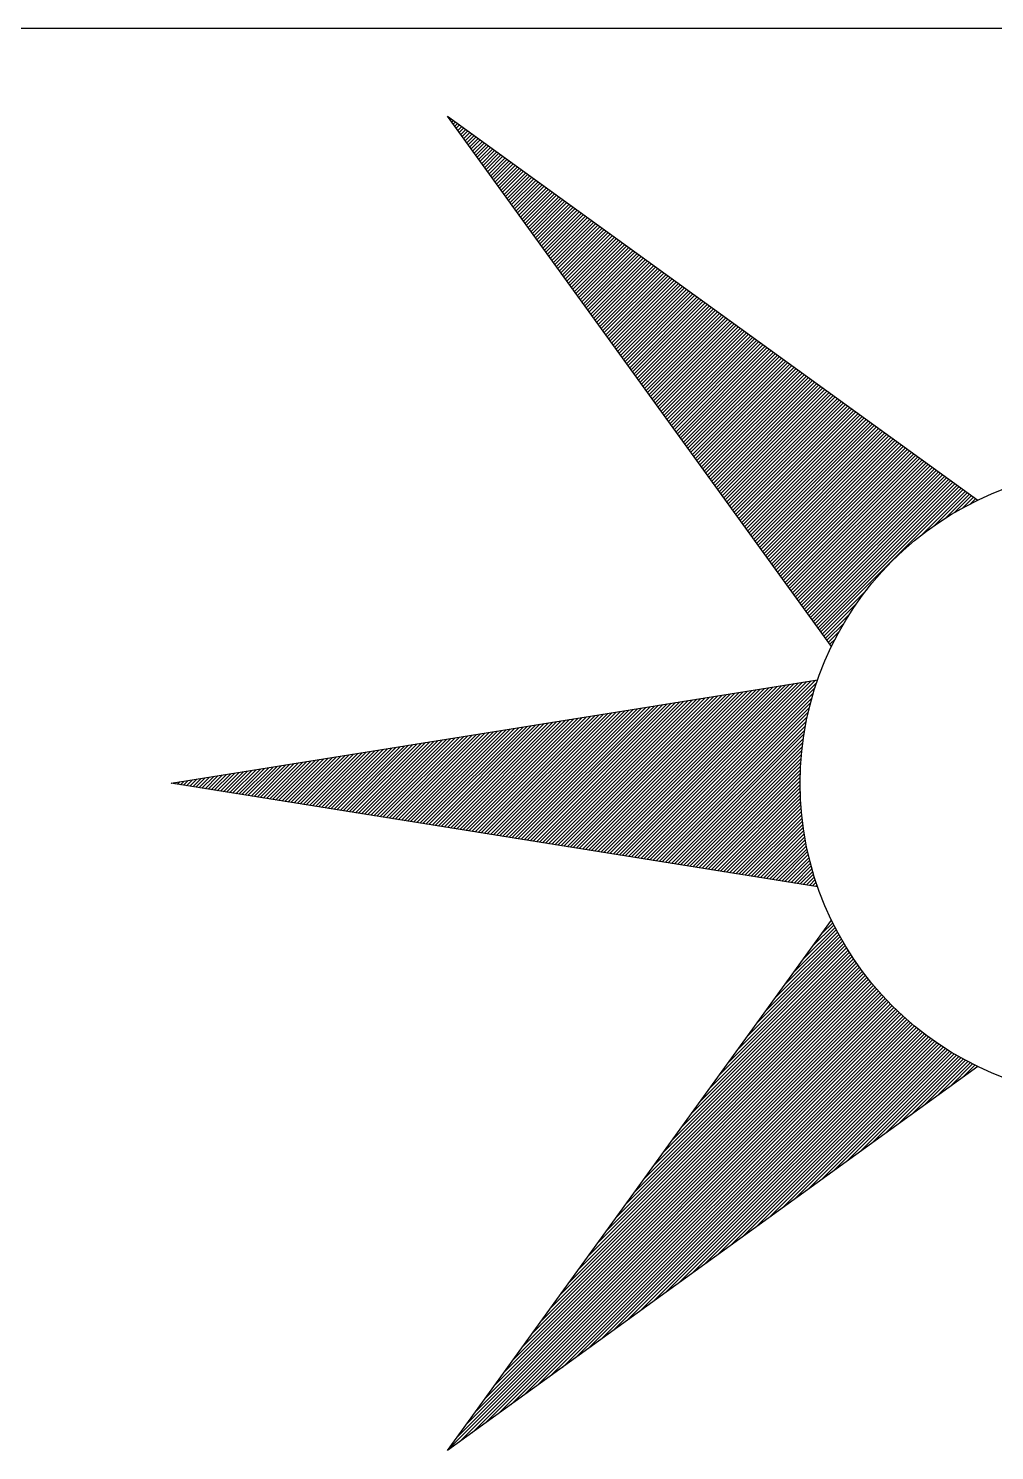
# Model space of a CAD drawing. Header units: feet. Extents: x 201443 to 201886, y 744072 to 744469.
# Drawn here: x 201845.85 to 201850.65, y 744377.94 to 744385 of the extents above; entities that cross this region are included whole.
import ezdxf

# ---------------------------------------------------------------- set-up
doc = ezdxf.new("R2010")
doc.units = ezdxf.units.FT
doc.header["$LTSCALE"] = 6.25
doc.header["$MEASUREMENT"] = 0
doc.layers.get('0').update_dxf_attribs({"linetype": 'CONTINUOUS'})
doc.layers.add('TR_GILAYON', color=7, linetype='CONTINUOUS')
doc.layers.add('TR_GILYON', color=7, linetype='CONTINUOUS')

msp = doc.modelspace()

# ---------------------------------------------------------------- linework, layer by layer
msp.add_lwpolyline([(201870, 744385), (201581.25, 744385)])
at = {"layer": 'TR_GILAYON', "color": 0}
for p, q in [((201847.9422, 744384.5553), (201847.9447, 744384.5578)), ((201847.9496, 744384.545), (201847.955, 744384.5504)), ((201847.957, 744384.5348), (201847.9652, 744384.543)), ((201847.9644, 744384.5245), (201847.9755, 744384.5356)), ((201847.9719, 744384.5143), (201847.9857, 744384.5281)), ((201847.9793, 744384.504), (201847.996, 744384.5207)), ((201847.9867, 744384.4937), (201848.0063, 744384.5133)), ((201847.9941, 744384.4835), (201848.0165, 744384.5059)), ((201848.0016, 744384.4732), (201848.0268, 744384.4984)), ((201848.009, 744384.463), (201848.037, 744384.491)), ((201848.0164, 744384.4527), (201848.0473, 744384.4836)), ((201848.0238, 744384.4425), (201848.0575, 744384.4762)), ((201848.0313, 744384.4322), (201848.0678, 744384.4687)), ((201848.0387, 744384.422), (201848.078, 744384.4613)), ((201848.0461, 744384.4117), (201848.0883, 744384.4539)), ((201848.0535, 744384.4015), (201848.0985, 744384.4465)), ((201848.061, 744384.3912), (201848.1088, 744384.439)), ((201848.0684, 744384.381), (201848.119, 744384.4316)), ((201848.0758, 744384.3707), (201848.1293, 744384.4242)), ((201848.0832, 744384.3605), (201848.1395, 744384.4168)), ((201848.0907, 744384.3502), (201848.1498, 744384.4093)), ((201848.0981, 744384.3399), (201848.1601, 744384.4019)), ((201848.1055, 744384.3297), (201848.1703, 744384.3945)), ((201848.1129, 744384.3194), (201848.1806, 744384.3871)), ((201848.1204, 744384.3092), (201848.1908, 744384.3796)), ((201848.1278, 744384.2989), (201848.2011, 744384.3722)), ((201848.1352, 744384.2887), (201848.2113, 744384.3648)), ((201848.1426, 744384.2784), (201848.2216, 744384.3574)), ((201848.1501, 744384.2682), (201848.2318, 744384.3499)), ((201848.1575, 744384.2579), (201848.2421, 744384.3425)), ((201848.1649, 744384.2477), (201848.2523, 744384.3351)), ((201848.1723, 744384.2374), (201848.2626, 744384.3277)), ((201848.1798, 744384.2272), (201848.2728, 744384.3202)), ((201848.1872, 744384.2169), (201848.2831, 744384.3128)), ((201848.1946, 744384.2067), (201848.2933, 744384.3054)), ((201848.202, 744384.1964), (201848.3036, 744384.298)), ((201848.2095, 744384.1862), (201848.3138, 744384.2905)), ((201848.2169, 744384.1759), (201848.3241, 744384.2831)), ((201848.2243, 744384.1656), (201848.3344, 744384.2757)), ((201848.2317, 744384.1554), (201848.3446, 744384.2683)), ((201848.2392, 744384.1451), (201848.3549, 744384.2608)), ((201848.2466, 744384.1349), (201848.3651, 744384.2534)), ((201848.254, 744384.1246), (201848.3754, 744384.246)), ((201848.2614, 744384.1144), (201848.3856, 744384.2386)), ((201848.2689, 744384.1041), (201848.3959, 744384.2311)), ((201848.2763, 744384.0939), (201848.4061, 744384.2237)), ((201848.2837, 744384.0836), (201848.4164, 744384.2163)), ((201848.2911, 744384.0734), (201848.4266, 744384.2089)), ((201848.2986, 744384.0631), (201848.4369, 744384.2014)), ((201848.306, 744384.0529), (201848.4471, 744384.194)), ((201848.3134, 744384.0426), (201848.4574, 744384.1866)), ((201848.3208, 744384.0324), (201848.4676, 744384.1792)), ((201848.3283, 744384.0221), (201848.4779, 744384.1717)), ((201848.3357, 744384.0119), (201848.4881, 744384.1643)), ((201848.3431, 744384.0016), (201848.4984, 744384.1569)), ((201848.3505, 744383.9913), (201848.5087, 744384.1495)), ((201848.358, 744383.9811), (201848.5189, 744384.142)), ((201848.3654, 744383.9708), (201848.5292, 744384.1346)), ((201848.3728, 744383.9606), (201848.5394, 744384.1272)), ((201848.3802, 744383.9503), (201848.5497, 744384.1198)), ((201848.3876, 744383.9401), (201848.5599, 744384.1124)), ((201848.3951, 744383.9298), (201848.5702, 744384.1049)), ((201848.4025, 744383.9196), (201848.5804, 744384.0975)), ((201848.4099, 744383.9093), (201848.5907, 744384.0901)), ((201848.4173, 744383.8991), (201848.6009, 744384.0827)), ((201848.4248, 744383.8888), (201848.6112, 744384.0752)), ((201848.4322, 744383.8786), (201848.6214, 744384.0678)), ((201848.4396, 744383.8683), (201848.6317, 744384.0604)), ((201848.447, 744383.8581), (201848.6419, 744384.053)), ((201848.4545, 744383.8478), (201848.6522, 744384.0455)), ((201848.4619, 744383.8375), (201848.6625, 744384.0381)), ((201848.4693, 744383.8273), (201848.6727, 744384.0307)), ((201848.4767, 744383.817), (201848.683, 744384.0233)), ((201848.4842, 744383.8068), (201848.6932, 744384.0158)), ((201848.4916, 744383.7965), (201848.7035, 744384.0084)), ((201848.499, 744383.7863), (201848.7137, 744384.001)), ((201848.5064, 744383.776), (201848.724, 744383.9936)), ((201848.5139, 744383.7658), (201848.7342, 744383.9861)), ((201848.5213, 744383.7555), (201848.7445, 744383.9787)), ((201848.5287, 744383.7453), (201848.7547, 744383.9713)), ((201848.5361, 744383.735), (201848.765, 744383.9639)), ((201848.5436, 744383.7248), (201848.7752, 744383.9564)), ((201848.551, 744383.7145), (201848.7855, 744383.949)), ((201848.5584, 744383.7043), (201848.7957, 744383.9416)), ((201848.5658, 744383.694), (201848.806, 744383.9342)), ((201848.5733, 744383.6838), (201848.8162, 744383.9267)), ((201848.5807, 744383.6735), (201848.8265, 744383.9193)), ((201848.5881, 744383.6632), (201848.8368, 744383.9119)), ((201848.5955, 744383.653), (201848.847, 744383.9045)), ((201848.603, 744383.6427), (201848.8573, 744383.897)), ((201848.6104, 744383.6325), (201848.8675, 744383.8896)), ((201848.6178, 744383.6222), (201848.8778, 744383.8822)), ((201848.6252, 744383.612), (201848.888, 744383.8748)), ((201848.6327, 744383.6017), (201848.8983, 744383.8673)), ((201848.6401, 744383.5915), (201848.9085, 744383.8599)), ((201848.6475, 744383.5812), (201848.9188, 744383.8525)), ((201848.6549, 744383.571), (201848.929, 744383.8451)), ((201848.6624, 744383.5607), (201848.9393, 744383.8376)), ((201848.6698, 744383.5505), (201848.9495, 744383.8302)), ((201848.6772, 744383.5402), (201848.9598, 744383.8228)), ((201848.6846, 744383.53), (201848.97, 744383.8154)), ((201848.6921, 744383.5197), (201848.9803, 744383.8079)), ((201848.6995, 744383.5095), (201848.9905, 744383.8005)), ((201848.7069, 744383.4992), (201849.0008, 744383.7931)), ((201848.7143, 744383.4889), (201849.0111, 744383.7857)), ((201848.7218, 744383.4787), (201849.0213, 744383.7782)), ((201848.7292, 744383.4684), (201849.0316, 744383.7708)), ((201848.7366, 744383.4582), (201849.0418, 744383.7634)), ((201848.744, 744383.4479), (201849.0521, 744383.756)), ((201848.7515, 744383.4377), (201849.0623, 744383.7485)), ((201848.7589, 744383.4274), (201849.0726, 744383.7411)), ((201848.7663, 744383.4172), (201849.0828, 744383.7337)), ((201848.7737, 744383.4069), (201849.0931, 744383.7263)), ((201848.7812, 744383.3967), (201849.1033, 744383.7188)), ((201848.7886, 744383.3864), (201849.1136, 744383.7114)), ((201848.796, 744383.3762), (201849.1238, 744383.704)), ((201848.8034, 744383.3659), (201849.1341, 744383.6966)), ((201848.8109, 744383.3557), (201849.1443, 744383.6891)), ((201848.8183, 744383.3454), (201849.1546, 744383.6817)), ((201848.8257, 744383.3351), (201849.1649, 744383.6743)), ((201848.8331, 744383.3249), (201849.1751, 744383.6669)), ((201848.8406, 744383.3146), (201849.1854, 744383.6594)), ((201848.848, 744383.3044), (201849.1956, 744383.652)), ((201848.8554, 744383.2941), (201849.2059, 744383.6446)), ((201848.8628, 744383.2839), (201849.2161, 744383.6372)), ((201848.8702, 744383.2736), (201849.2264, 744383.6298)), ((201848.8777, 744383.2634), (201849.2366, 744383.6223)), ((201848.8851, 744383.2531), (201849.2469, 744383.6149)), ((201848.8925, 744383.2429), (201849.2571, 744383.6075)), ((201848.8999, 744383.2326), (201849.2674, 744383.6001)), ((201848.9074, 744383.2224), (201849.2776, 744383.5926)), ((201848.9148, 744383.2121), (201849.2879, 744383.5852)), ((201848.9222, 744383.2019), (201849.2981, 744383.5778)), ((201848.9296, 744383.1916), (201849.3084, 744383.5704)), ((201848.9371, 744383.1814), (201849.3186, 744383.5629)), ((201848.9445, 744383.1711), (201849.3289, 744383.5555)), ((201848.9519, 744383.1608), (201849.3392, 744383.5481)), ((201848.9593, 744383.1506), (201849.3494, 744383.5407)), ((201848.9668, 744383.1403), (201849.3597, 744383.5332)), ((201848.9742, 744383.1301), (201849.3699, 744383.5258)), ((201848.9816, 744383.1198), (201849.3802, 744383.5184)), ((201848.989, 744383.1096), (201849.3904, 744383.511)), ((201848.9965, 744383.0993), (201849.4007, 744383.5035)), ((201849.0039, 744383.0891), (201849.4109, 744383.4961)), ((201849.0113, 744383.0788), (201849.4212, 744383.4887)), ((201849.0187, 744383.0686), (201849.4314, 744383.4813)), ((201849.0262, 744383.0583), (201849.4417, 744383.4738)), ((201849.0336, 744383.0481), (201849.4519, 744383.4664)), ((201849.041, 744383.0378), (201849.4622, 744383.459)), ((201849.0484, 744383.0276), (201849.4724, 744383.4516)), ((201849.0559, 744383.0173), (201849.4827, 744383.4441)), ((201849.0633, 744383.0071), (201849.4929, 744383.4367)), ((201849.0707, 744382.9968), (201849.5032, 744383.4293)), ((201849.0781, 744382.9865), (201849.5135, 744383.4219)), ((201849.0856, 744382.9763), (201849.5237, 744383.4144)), ((201849.093, 744382.966), (201849.534, 744383.407)), ((201849.1004, 744382.9558), (201849.5442, 744383.3996)), ((201849.1078, 744382.9455), (201849.5545, 744383.3922)), ((201849.1153, 744382.9353), (201849.5647, 744383.3847)), ((201849.1227, 744382.925), (201849.575, 744383.3773)), ((201849.1301, 744382.9148), (201849.5852, 744383.3699)), ((201849.1375, 744382.9045), (201849.5955, 744383.3625)), ((201849.145, 744382.8943), (201849.6057, 744383.355)), ((201849.1524, 744382.884), (201849.616, 744383.3476)), ((201849.1598, 744382.8738), (201849.6262, 744383.3402)), ((201849.1672, 744382.8635), (201849.6365, 744383.3328)), ((201849.1747, 744382.8533), (201849.6467, 744383.3253)), ((201849.1821, 744382.843), (201849.657, 744383.3179)), ((201849.1895, 744382.8328), (201849.6672, 744383.3105)), ((201849.1969, 744382.8225), (201849.6775, 744383.3031)), ((201849.2044, 744382.8122), (201849.6878, 744383.2956)), ((201849.2118, 744382.802), (201849.698, 744383.2882)), ((201849.2192, 744382.7917), (201849.7083, 744383.2808)), ((201849.2266, 744382.7815), (201849.7185, 744383.2734)), ((201849.2341, 744382.7712), (201849.7288, 744383.2659)), ((201849.2415, 744382.761), (201849.739, 744383.2585)), ((201849.2489, 744382.7507), (201849.7493, 744383.2511)), ((201849.2563, 744382.7405), (201849.7595, 744383.2437)), ((201849.2638, 744382.7302), (201849.7698, 744383.2362)), ((201849.2712, 744382.72), (201849.78, 744383.2288)), ((201849.2786, 744382.7097), (201849.7903, 744383.2214)), ((201849.286, 744382.6995), (201849.8005, 744383.214)), ((201849.2935, 744382.6892), (201849.8108, 744383.2065)), ((201849.3009, 744382.679), (201849.821, 744383.1991)), ((201849.3083, 744382.6687), (201849.8313, 744383.1917)), ((201849.3157, 744382.6584), (201849.8416, 744383.1843)), ((201849.3232, 744382.6482), (201849.8518, 744383.1768)), ((201849.3306, 744382.6379), (201849.8621, 744383.1694)), ((201849.338, 744382.6277), (201849.8723, 744383.162)), ((201849.3454, 744382.6174), (201849.8826, 744383.1546)), ((201849.3528, 744382.6072), (201849.8928, 744383.1472)), ((201849.3603, 744382.5969), (201849.9031, 744383.1397)), ((201849.3677, 744382.5867), (201849.9133, 744383.1323)), ((201849.3751, 744382.5764), (201849.9236, 744383.1249)), ((201849.3825, 744382.5662), (201849.9338, 744383.1175)), ((201849.39, 744382.5559), (201849.9441, 744383.11)), ((201849.3974, 744382.5457), (201849.9543, 744383.1026)), ((201849.4048, 744382.5354), (201849.9646, 744383.0952)), ((201849.4122, 744382.5252), (201849.9748, 744383.0878)), ((201849.4197, 744382.5149), (201849.9851, 744383.0803)), ((201849.4271, 744382.5047), (201849.9953, 744383.0729)), ((201849.4345, 744382.4944), (201850.0056, 744383.0655)), ((201849.4419, 744382.4841), (201850.0159, 744383.0581)), ((201849.4494, 744382.4739), (201850.0261, 744383.0506)), ((201849.4568, 744382.4636), (201850.0364, 744383.0432)), ((201849.4642, 744382.4534), (201850.0466, 744383.0358)), ((201849.4716, 744382.4431), (201850.0569, 744383.0284)), ((201849.4791, 744382.4329), (201850.0671, 744383.0209)), ((201849.4865, 744382.4226), (201850.0774, 744383.0135)), ((201849.4939, 744382.4124), (201850.0876, 744383.0061)), ((201849.5013, 744382.4021), (201850.0979, 744382.9987)), ((201849.5088, 744382.3919), (201850.1081, 744382.9912)), ((201849.5162, 744382.3816), (201850.1184, 744382.9838)), ((201849.5236, 744382.3714), (201850.1286, 744382.9764)), ((201849.531, 744382.3611), (201850.1389, 744382.969)), ((201849.5385, 744382.3509), (201850.1491, 744382.9615)), ((201849.5459, 744382.3406), (201850.1594, 744382.9541)), ((201849.5533, 744382.3304), (201850.1696, 744382.9467)), ((201849.5607, 744382.3201), (201850.1799, 744382.9393)), ((201849.5682, 744382.3098), (201850.1902, 744382.9318)), ((201849.5756, 744382.2996), (201850.2004, 744382.9244)), ((201849.583, 744382.2893), (201850.2107, 744382.917)), ((201849.5904, 744382.2791), (201850.2209, 744382.9096)), ((201849.5979, 744382.2688), (201850.2312, 744382.9021)), ((201849.6053, 744382.2586), (201850.2414, 744382.8947)), ((201849.6127, 744382.2483), (201850.2517, 744382.8873)), ((201849.6201, 744382.2381), (201850.2619, 744382.8799)), ((201849.6276, 744382.2278), (201850.2722, 744382.8724)), ((201849.635, 744382.2176), (201850.2824, 744382.865)), ((201849.6424, 744382.2073), (201850.2927, 744382.8576)), ((201849.6498, 744382.1971), (201850.3029, 744382.8502)), ((201849.6573, 744382.1868), (201850.3132, 744382.8427)), ((201849.6647, 744382.1766), (201850.3234, 744382.8353)), ((201849.6721, 744382.1663), (201850.3337, 744382.8279)), ((201849.6795, 744382.156), (201850.344, 744382.8205)), ((201849.687, 744382.1458), (201850.3542, 744382.813)), ((201849.6944, 744382.1355), (201850.3645, 744382.8056)), ((201849.7018, 744382.1253), (201850.3747, 744382.7982)), ((201849.7092, 744382.115), (201850.385, 744382.7908)), ((201849.7167, 744382.1048), (201850.3952, 744382.7833)), ((201849.7241, 744382.0945), (201850.4055, 744382.7759)), ((201849.7315, 744382.0843), (201850.4157, 744382.7685)), ((201849.7389, 744382.074), (201850.426, 744382.7611)), ((201849.7464, 744382.0638), (201850.4362, 744382.7536)), ((201849.7538, 744382.0535), (201850.4465, 744382.7462)), ((201849.7612, 744382.0433), (201850.4567, 744382.7388)), ((201849.7686, 744382.033), (201850.467, 744382.7314)), ((201849.7761, 744382.0228), (201850.4772, 744382.7239)), ((201849.7835, 744382.0125), (201850.4875, 744382.7165)), ((201849.7909, 744382.0023), (201850.4977, 744382.7091)), ((201850.2864, 744382.4801), (201850.508, 744382.7017)), ((201850.3545, 744382.5305), (201850.5183, 744382.6942)), ((201850.4079, 744382.5663), (201850.5285, 744382.6868)), ((201850.4539, 744382.5946), (201850.5388, 744382.6794)), ((201850.4952, 744382.6182), (201850.549, 744382.672)), ((201850.5331, 744382.6384), (201850.5593, 744382.6645)), ((201850.5685, 744382.6561), (201850.5695, 744382.6571)), ((201849.7983, 744381.992), (201850.0199, 744382.2136)), ((201849.8058, 744381.9817), (201849.9695, 744382.1455)), ((201849.8132, 744381.9715), (201849.9337, 744382.0921)), ((201849.8206, 744381.9612), (201849.9054, 744382.0461)), ((201849.828, 744381.951), (201849.8818, 744382.0048)), ((201849.8355, 744381.9407), (201849.8616, 744381.9669)), ((201849.8429, 744381.9305), (201849.8439, 744381.9315)), ((201848.6209, 744380.9207), (201849.4051, 744381.7048)), ((201848.6362, 744380.9182), (201849.4261, 744381.7082)), ((201848.6514, 744380.9158), (201849.4472, 744381.7115)), ((201848.6666, 744380.9133), (201849.4682, 744381.7149)), ((201848.6819, 744380.9109), (201849.4893, 744381.7183)), ((201848.6971, 744380.9085), (201849.5103, 744381.7216)), ((201848.7124, 744380.906), (201849.5313, 744381.725)), ((201848.7276, 744380.9036), (201849.5524, 744381.7284)), ((201848.7428, 744380.9011), (201849.5734, 744381.7317)), ((201848.7581, 744380.8987), (201849.5945, 744381.7351)), ((201848.7733, 744380.8963), (201849.6155, 744381.7385)), ((201848.7885, 744380.8938), (201849.6366, 744381.7419)), ((201848.8038, 744380.8914), (201849.6576, 744381.7452)), ((201848.819, 744380.889), (201849.6787, 744381.7486)), ((201848.8343, 744380.8865), (201849.6997, 744381.752)), ((201848.8495, 744380.8841), (201849.7207, 744381.7553)), ((201848.8647, 744380.8816), (201849.7418, 744381.7587)), ((201848.88, 744380.8792), (201849.7628, 744381.7621)), ((201848.8952, 744380.8768), (201849.7702, 744381.7517)), ((201848.9105, 744380.8743), (201849.7615, 744381.7254)), ((201848.3009, 744380.9719), (201848.9631, 744381.6341)), ((201848.3161, 744380.9694), (201848.9842, 744381.6375)), ((201848.3314, 744380.967), (201849.0052, 744381.6408)), ((201848.3466, 744380.9645), (201849.0263, 744381.6442)), ((201848.3618, 744380.9621), (201849.0473, 744381.6476)), ((201848.3771, 744380.9597), (201849.0684, 744381.6509)), ((201848.3923, 744380.9572), (201849.0894, 744381.6543)), ((201848.4076, 744380.9548), (201849.1104, 744381.6577)), ((201848.4228, 744380.9524), (201849.1315, 744381.661)), ((201848.438, 744380.9499), (201849.1525, 744381.6644)), ((201848.4533, 744380.9475), (201849.1736, 744381.6678)), ((201848.4685, 744380.945), (201849.1946, 744381.6711)), ((201848.4838, 744380.9426), (201849.2157, 744381.6745)), ((201848.499, 744380.9402), (201849.2367, 744381.6779)), ((201848.5142, 744380.9377), (201849.2578, 744381.6812)), ((201848.5295, 744380.9353), (201849.2788, 744381.6846)), ((201848.5447, 744380.9328), (201849.2998, 744381.688)), ((201848.56, 744380.9304), (201849.3209, 744381.6913)), ((201848.5752, 744380.928), (201849.3419, 744381.6947)), ((201848.5904, 744380.9255), (201849.363, 744381.6981)), ((201848.6057, 744380.9231), (201849.384, 744381.7014)), ((201848.9257, 744380.8719), (201849.7536, 744381.6997)), ((201848.9409, 744380.8694), (201849.7463, 744381.6748)), ((201848.9562, 744380.867), (201849.7396, 744381.6505)), ((201847.9809, 744381.0231), (201848.5212, 744381.5634)), ((201847.9961, 744381.0206), (201848.5422, 744381.5668)), ((201848.0113, 744381.0182), (201848.5633, 744381.5701)), ((201848.0266, 744381.0157), (201848.5843, 744381.5735)), ((201848.0418, 744381.0133), (201848.6054, 744381.5769)), ((201848.0571, 744381.0109), (201848.6264, 744381.5802)), ((201848.0723, 744381.0084), (201848.6475, 744381.5836)), ((201848.0875, 744381.006), (201848.6685, 744381.587)), ((201848.1028, 744381.0036), (201848.6895, 744381.5903)), ((201848.118, 744381.0011), (201848.7106, 744381.5937)), ((201848.1333, 744380.9987), (201848.7316, 744381.5971)), ((201848.1485, 744380.9962), (201848.7527, 744381.6004)), ((201848.1637, 744380.9938), (201848.7737, 744381.6038)), ((201848.179, 744380.9914), (201848.7948, 744381.6072)), ((201848.1942, 744380.9889), (201848.8158, 744381.6105)), ((201848.2095, 744380.9865), (201848.8369, 744381.6139)), ((201848.2247, 744380.984), (201848.8579, 744381.6173)), ((201848.2399, 744380.9816), (201848.879, 744381.6206)), ((201848.2552, 744380.9792), (201848.9, 744381.624)), ((201848.2704, 744380.9767), (201848.921, 744381.6274)), ((201848.2856, 744380.9743), (201848.9421, 744381.6307)), ((201848.9714, 744380.8646), (201849.7335, 744381.6267)), ((201848.9867, 744380.8621), (201849.7279, 744381.6034)), ((201849.0019, 744380.8597), (201849.7228, 744381.5806)), ((201847.6608, 744381.0743), (201848.0792, 744381.4927)), ((201847.6761, 744381.0718), (201848.1003, 744381.496)), ((201847.6913, 744381.0694), (201848.1213, 744381.4994)), ((201847.7066, 744381.067), (201848.1424, 744381.5028)), ((201847.7218, 744381.0645), (201848.1634, 744381.5061)), ((201847.737, 744381.0621), (201848.1845, 744381.5095)), ((201847.7523, 744381.0596), (201848.2055, 744381.5129)), ((201847.7675, 744381.0572), (201848.2266, 744381.5162)), ((201847.7827, 744381.0548), (201848.2476, 744381.5196)), ((201847.798, 744381.0523), (201848.2687, 744381.523)), ((201847.8132, 744381.0499), (201848.2897, 744381.5264)), ((201847.8285, 744381.0474), (201848.3107, 744381.5297)), ((201847.8437, 744381.045), (201848.3318, 744381.5331)), ((201847.8589, 744381.0426), (201848.3528, 744381.5365)), ((201847.8742, 744381.0401), (201848.3739, 744381.5398)), ((201847.8894, 744381.0377), (201848.3949, 744381.5432)), ((201847.9047, 744381.0353), (201848.416, 744381.5466)), ((201847.9199, 744381.0328), (201848.437, 744381.5499)), ((201847.9351, 744381.0304), (201848.4581, 744381.5533)), ((201847.9504, 744381.0279), (201848.4791, 744381.5567)), ((201847.9656, 744381.0255), (201848.5001, 744381.56)), ((201849.0171, 744380.8573), (201849.7181, 744381.5583)), ((201849.0324, 744380.8548), (201849.7139, 744381.5363)), ((201849.0476, 744380.8524), (201849.71, 744381.5148)), ((201849.0629, 744380.8499), (201849.7065, 744381.4936)), ((201847.3408, 744381.1255), (201847.6373, 744381.422)), ((201847.356, 744381.123), (201847.6584, 744381.4253)), ((201847.3713, 744381.1206), (201847.6794, 744381.4287)), ((201847.3865, 744381.1182), (201847.7004, 744381.4321)), ((201847.4018, 744381.1157), (201847.7215, 744381.4354)), ((201847.417, 744381.1133), (201847.7425, 744381.4388)), ((201847.4322, 744381.1108), (201847.7636, 744381.4422)), ((201847.4475, 744381.1084), (201847.7846, 744381.4455)), ((201847.4627, 744381.106), (201847.8057, 744381.4489)), ((201847.478, 744381.1035), (201847.8267, 744381.4523)), ((201847.4932, 744381.1011), (201847.8478, 744381.4556)), ((201847.5084, 744381.0986), (201847.8688, 744381.459)), ((201847.5237, 744381.0962), (201847.8898, 744381.4624)), ((201847.5389, 744381.0938), (201847.9109, 744381.4657)), ((201847.5542, 744381.0913), (201847.9319, 744381.4691)), ((201847.5694, 744381.0889), (201847.953, 744381.4725)), ((201847.5846, 744381.0865), (201847.974, 744381.4758)), ((201847.5999, 744381.084), (201847.9951, 744381.4792)), ((201847.6151, 744381.0816), (201848.0161, 744381.4826)), ((201847.6304, 744381.0791), (201848.0372, 744381.4859)), ((201847.6456, 744381.0767), (201848.0582, 744381.4893)), ((201849.0781, 744380.8475), (201849.7034, 744381.4728)), ((201849.0933, 744380.8451), (201849.7006, 744381.4523)), ((201849.1086, 744380.8426), (201849.6981, 744381.4321)), ((201847.0208, 744381.1767), (201847.1954, 744381.3513)), ((201847.036, 744381.1742), (201847.2164, 744381.3546)), ((201847.0513, 744381.1718), (201847.2375, 744381.358)), ((201847.0665, 744381.1694), (201847.2585, 744381.3614)), ((201847.0817, 744381.1669), (201847.2795, 744381.3647)), ((201847.097, 744381.1645), (201847.3006, 744381.3681)), ((201847.1122, 744381.162), (201847.3216, 744381.3715)), ((201847.1275, 744381.1596), (201847.3427, 744381.3748)), ((201847.1427, 744381.1572), (201847.3637, 744381.3782)), ((201847.1579, 744381.1547), (201847.3848, 744381.3816)), ((201847.1732, 744381.1523), (201847.4058, 744381.3849)), ((201847.1884, 744381.1499), (201847.4269, 744381.3883)), ((201847.2037, 744381.1474), (201847.4479, 744381.3917)), ((201847.2189, 744381.145), (201847.4689, 744381.395)), ((201847.2341, 744381.1425), (201847.49, 744381.3984)), ((201847.2494, 744381.1401), (201847.511, 744381.4018)), ((201847.2646, 744381.1377), (201847.5321, 744381.4051)), ((201847.2799, 744381.1352), (201847.5531, 744381.4085)), ((201847.2951, 744381.1328), (201847.5742, 744381.4119)), ((201847.3103, 744381.1303), (201847.5952, 744381.4152)), ((201847.3256, 744381.1279), (201847.6163, 744381.4186)), ((201849.1238, 744380.8402), (201849.6959, 744381.4123)), ((201849.1391, 744380.8378), (201849.694, 744381.3927)), ((201849.1543, 744380.8353), (201849.6923, 744381.3733)), ((201849.1695, 744380.8329), (201849.6909, 744381.3543)), ((201846.7008, 744381.2279), (201846.7534, 744381.2805)), ((201846.716, 744381.2254), (201846.7745, 744381.2839)), ((201846.7312, 744381.223), (201846.7955, 744381.2873)), ((201846.7465, 744381.2206), (201846.8166, 744381.2906)), ((201846.7617, 744381.2181), (201846.8376, 744381.294)), ((201846.777, 744381.2157), (201846.8586, 744381.2974)), ((201846.7922, 744381.2132), (201846.8797, 744381.3008)), ((201846.8074, 744381.2108), (201846.9007, 744381.3041)), ((201846.8227, 744381.2084), (201846.9218, 744381.3075)), ((201846.8379, 744381.2059), (201846.9428, 744381.3109)), ((201846.8531, 744381.2035), (201846.9639, 744381.3142)), ((201846.8684, 744381.2011), (201846.9849, 744381.3176)), ((201846.8836, 744381.1986), (201847.006, 744381.321)), ((201846.8989, 744381.1962), (201847.027, 744381.3243)), ((201846.9141, 744381.1937), (201847.0481, 744381.3277)), ((201846.9293, 744381.1913), (201847.0691, 744381.3311)), ((201846.9446, 744381.1889), (201847.0901, 744381.3344)), ((201846.9598, 744381.1864), (201847.1112, 744381.3378)), ((201846.9751, 744381.184), (201847.1322, 744381.3412)), ((201846.9903, 744381.1816), (201847.1533, 744381.3445)), ((201847.0055, 744381.1791), (201847.1743, 744381.3479)), ((201849.1848, 744380.8304), (201849.6898, 744381.3354)), ((201849.2, 744380.828), (201849.6889, 744381.3169)), ((201849.2153, 744380.8256), (201849.6882, 744381.2985)), ((201849.2305, 744380.8231), (201849.6877, 744381.2804)), ((201846.5636, 744381.2498), (201846.564, 744381.2502)), ((201846.5788, 744381.2474), (201846.5851, 744381.2536)), ((201846.5941, 744381.2449), (201846.6061, 744381.257)), ((201846.6093, 744381.2425), (201846.6272, 744381.2603)), ((201846.6246, 744381.2401), (201846.6482, 744381.2637)), ((201846.6398, 744381.2376), (201846.6692, 744381.2671)), ((201846.655, 744381.2352), (201846.6903, 744381.2704)), ((201846.6703, 744381.2328), (201846.7113, 744381.2738)), ((201846.6855, 744381.2303), (201846.7324, 744381.2772)), ((201849.2457, 744380.8207), (201849.6875, 744381.2624)), ((201849.261, 744380.8182), (201849.6874, 744381.2447)), ((201849.2762, 744380.8158), (201849.6876, 744381.2272)), ((201849.2914, 744380.8134), (201849.688, 744381.2099)), ((201849.3067, 744380.8109), (201849.6885, 744381.1927)), ((201849.3219, 744380.8085), (201849.6892, 744381.1758)), ((201849.3372, 744380.8061), (201849.6901, 744381.159)), ((201849.3524, 744380.8036), (201849.6911, 744381.1424)), ((201849.3676, 744380.8012), (201849.6924, 744381.1259)), ((201849.3829, 744380.7987), (201849.6938, 744381.1096)), ((201849.3981, 744380.7963), (201849.6953, 744381.0935)), ((201849.4134, 744380.7939), (201849.697, 744381.0775)), ((201849.4286, 744380.7914), (201849.6988, 744381.0617)), ((201849.4438, 744380.789), (201849.7008, 744381.046)), ((201849.4591, 744380.7865), (201849.7029, 744381.0304)), ((201849.4743, 744380.7841), (201849.7052, 744381.015)), ((201849.4896, 744380.7817), (201849.7076, 744380.9997)), ((201849.5048, 744380.7792), (201849.7101, 744380.9846)), ((201849.52, 744380.7768), (201849.7128, 744380.9696)), ((201849.5353, 744380.7744), (201849.7156, 744380.9547)), ((201849.5505, 744380.7719), (201849.7185, 744380.9399)), ((201849.5658, 744380.7695), (201849.7216, 744380.9253)), ((201849.581, 744380.767), (201849.7247, 744380.9108)), ((201849.5962, 744380.7646), (201849.728, 744380.8964)), ((201849.6115, 744380.7622), (201849.7314, 744380.8821)), ((201849.6267, 744380.7597), (201849.7349, 744380.8679)), ((201849.642, 744380.7573), (201849.7385, 744380.8538)), ((201849.6572, 744380.7548), (201849.7422, 744380.8399)), ((201849.6724, 744380.7524), (201849.7461, 744380.826)), ((201849.6877, 744380.75), (201849.75, 744380.8123)), ((201849.7029, 744380.7475), (201849.754, 744380.7987)), ((201849.7181, 744380.7451), (201849.7582, 744380.7851)), ((201849.7334, 744380.7427), (201849.7624, 744380.7717)), ((201849.7486, 744380.7402), (201849.7668, 744380.7584)), ((201849.7639, 744380.7378), (201849.7712, 744380.7452)), ((201849.6103, 744380.2483), (201849.8731, 744380.5112)), ((201849.6567, 744380.3124), (201849.867, 744380.5227)), ((201849.7031, 744380.3765), (201849.861, 744380.5344)), ((201849.7495, 744380.4406), (201849.855, 744380.5461)), ((201849.7959, 744380.5047), (201849.8491, 744380.5578)), ((201849.8423, 744380.5687), (201849.8433, 744380.5697)), ((201849.2855, 744379.7998), (201849.9183, 744380.4326)), ((201849.3319, 744379.8638), (201849.9116, 744380.4436)), ((201849.3783, 744379.9279), (201849.905, 744380.4547)), ((201849.4247, 744379.992), (201849.8985, 744380.4658)), ((201849.4711, 744380.0561), (201849.892, 744380.477)), ((201849.5175, 744380.1202), (201849.8856, 744380.4883)), ((201849.5639, 744380.1842), (201849.8794, 744380.4997)), ((201849.007, 744379.4153), (201849.96, 744380.3682)), ((201849.0534, 744379.4793), (201849.9529, 744380.3788)), ((201849.0998, 744379.5434), (201849.9458, 744380.3894)), ((201849.1462, 744379.6075), (201849.9388, 744380.4001)), ((201849.1927, 744379.6716), (201849.9319, 744380.4108)), ((201849.2391, 744379.7357), (201849.9251, 744380.4217)), ((201848.6822, 744378.9667), (201850.0121, 744380.2965)), ((201848.7286, 744379.0308), (201850.0044, 744380.3066)), ((201848.775, 744379.0949), (201849.9968, 744380.3167)), ((201848.8214, 744379.1589), (201849.9893, 744380.3268)), ((201848.8678, 744379.223), (201849.9819, 744380.3371)), ((201848.9142, 744379.2871), (201849.9745, 744380.3474)), ((201848.9606, 744379.3512), (201849.9672, 744380.3578)), ((201848.3574, 744378.5181), (201850.0677, 744380.2284)), ((201848.4038, 744378.5822), (201850.0595, 744380.2379)), ((201848.4502, 744378.6463), (201850.0514, 744380.2475)), ((201848.4966, 744378.7104), (201850.0434, 744380.2572)), ((201848.543, 744378.7744), (201850.0355, 744380.2669)), ((201848.5894, 744378.8385), (201850.0276, 744380.2767)), ((201848.6358, 744378.9026), (201850.0198, 744380.2866)), ((201847.9862, 744378.0055), (201850.1355, 744380.1548)), ((201848.0326, 744378.0696), (201850.1268, 744380.1638)), ((201848.079, 744378.1336), (201850.1181, 744380.1728)), ((201848.1254, 744378.1977), (201850.1095, 744380.1819)), ((201848.1718, 744378.2618), (201850.101, 744380.191)), ((201848.2182, 744378.3259), (201850.0926, 744380.2003)), ((201848.2646, 744378.39), (201850.0842, 744380.2096)), ((201848.311, 744378.454), (201850.0759, 744380.219)), ((201847.9397, 744377.9414), (201850.1443, 744380.1459)), ((201847.9936, 744377.9775), (201850.1532, 744380.1371)), ((201848.0576, 744378.0239), (201850.1621, 744380.1284)), ((201848.1217, 744378.0703), (201850.1711, 744380.1197)), ((201848.1858, 744378.1167), (201850.1802, 744380.1111)), ((201848.2499, 744378.1631), (201850.1893, 744380.1026)), ((201848.314, 744378.2096), (201850.1985, 744380.0941)), ((201848.3781, 744378.256), (201850.2078, 744380.0857)), ((201848.4421, 744378.3024), (201850.2172, 744380.0774)), ((201848.5062, 744378.3488), (201850.2266, 744380.0692)), ((201848.5703, 744378.3952), (201850.2361, 744380.061)), ((201848.6344, 744378.4416), (201850.2457, 744380.0529)), ((201848.6985, 744378.488), (201850.2554, 744380.0449)), ((201848.7625, 744378.5344), (201850.2651, 744380.0369)), ((201848.8266, 744378.5808), (201850.2749, 744380.029)), ((201848.8907, 744378.6272), (201850.2847, 744380.0212)), ((201848.9548, 744378.6736), (201850.2947, 744380.0135)), ((201849.0189, 744378.72), (201850.3047, 744380.0058)), ((201849.083, 744378.7664), (201850.3148, 744379.9982)), ((201849.147, 744378.8128), (201850.3249, 744379.9907)), ((201849.2111, 744378.8592), (201850.3352, 744379.9832)), ((201849.2752, 744378.9056), (201850.3455, 744379.9759)), ((201849.3393, 744378.952), (201850.3558, 744379.9686)), ((201849.4034, 744378.9984), (201850.3663, 744379.9613)), ((201849.4674, 744379.0448), (201850.3768, 744379.9542)), ((201849.5315, 744379.0912), (201850.3874, 744379.9471)), ((201849.5956, 744379.1376), (201850.3981, 744379.9401)), ((201849.6597, 744379.184), (201850.4088, 744379.9332)), ((201849.7238, 744379.2304), (201850.4197, 744379.9263)), ((201849.7878, 744379.2768), (201850.4306, 744379.9195)), ((201849.8519, 744379.3232), (201850.4415, 744379.9128)), ((201849.916, 744379.3696), (201850.4526, 744379.9062)), ((201849.9801, 744379.4161), (201850.4637, 744379.8997)), ((201850.0442, 744379.4625), (201850.4749, 744379.8932)), ((201850.1083, 744379.5089), (201850.4862, 744379.8868)), ((201850.1723, 744379.5553), (201850.4976, 744379.8805)), ((201850.2364, 744379.6017), (201850.509, 744379.8743)), ((201850.3005, 744379.6481), (201850.5206, 744379.8681)), ((201850.3646, 744379.6945), (201850.5322, 744379.8621)), ((201850.4287, 744379.7409), (201850.5439, 744379.8561)), ((201850.4927, 744379.7873), (201850.5557, 744379.8502)), ((201850.5568, 744379.8337), (201850.5675, 744379.8444))]:
    msp.add_line(p, q, dxfattribs=at)
at = {"layer": 'TR_GILYON'}
for p, q in [((201849.8432, 744381.93), (201847.9354, 744384.5646)), ((201847.9354, 744384.5646), (201850.57, 744382.6568)), ((201846.5625, 744381.25), (201849.7744, 744381.7639)), ((201849.7744, 744380.7361), (201846.5625, 744381.25)), ((201847.9354, 744377.9354), (201849.8432, 744380.57)), ((201850.57, 744379.8432), (201847.9354, 744377.9354))]:
    msp.add_line(p, q, dxfattribs=at)
msp.add_circle((201851.25, 744381.25), 1.5626, dxfattribs=at)

doc.saveas('drawing.dxf')
